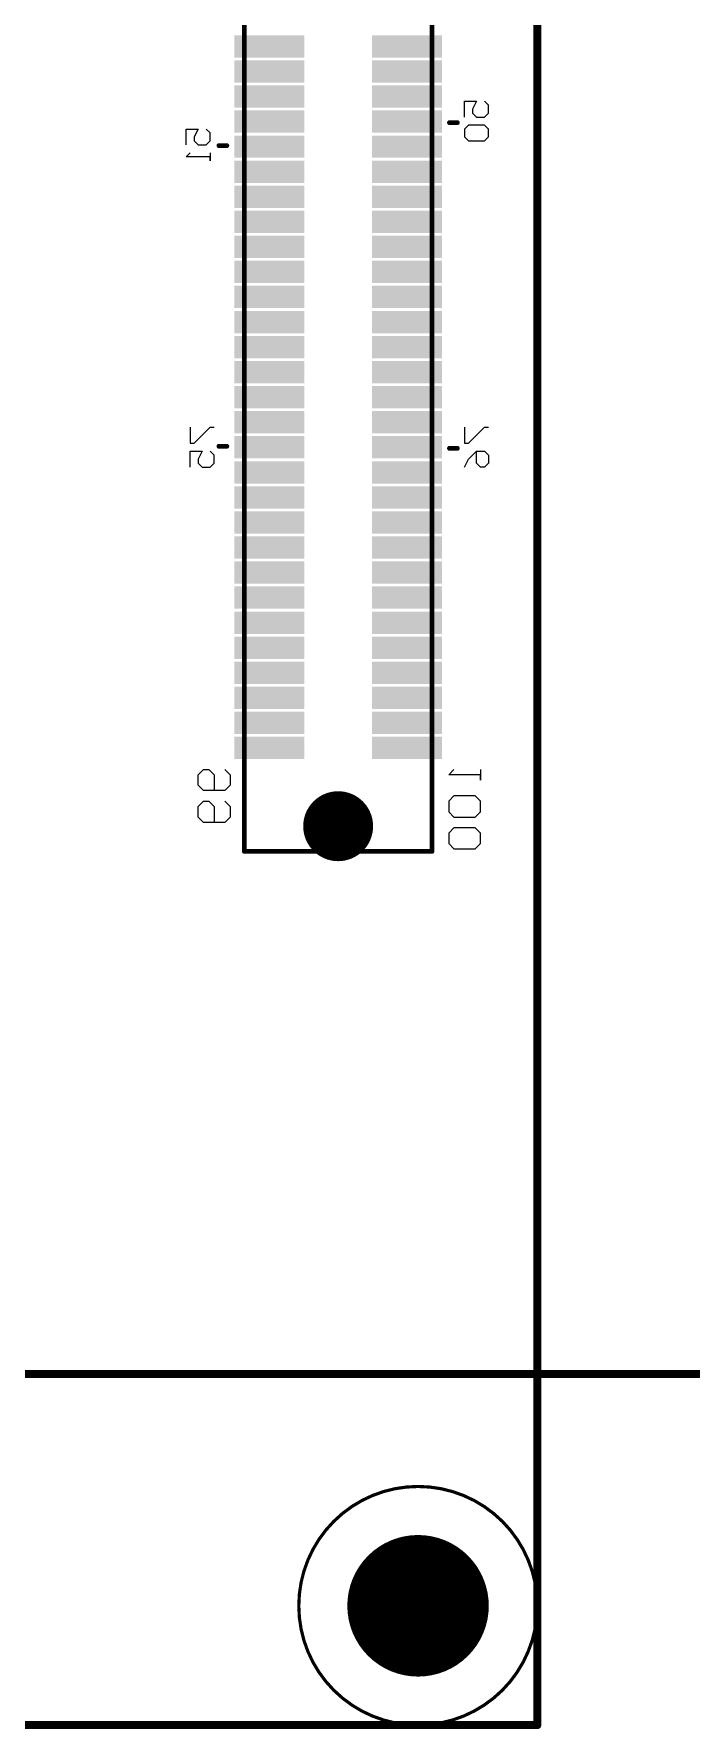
# Model space of a CAD drawing. Header units: millimetres. Extents: x 38 to 445, y 25 to 285.
# Drawn here: x 232.9 to 253.9, y 79.9 to 134 of the extents above; entities that cross this region are included whole.
import ezdxf

# ---------------------------------------------------------------- set-up
doc = ezdxf.new("R2010")
doc.units = ezdxf.units.MM
for name, color, linetype in [('BottomLayer', 5, 'Continuous'), ('BottomOverlay', 54, 'Continuous'), ('BottomPaste', 16, 'Continuous'), ('BottomSolder', 6, 'Continuous'), ('DrillDrawing', 1, 'Continuous'), ('InternalPlane1', 76, 'Continuous'), ('InternalPlane2', 16, 'Continuous'), ('Mechanical12', 56, 'Continuous'), ('Mechanical13', 56, 'Continuous'), ('Mechanical8', 56, 'Continuous'), ('MultiLayer', 9, 'Continuous'), ('PadHoleLayer', 156, 'Continuous'), ('TopLayer', 1, 'Continuous'), ('TopSolder', 216, 'Continuous')]:
    doc.layers.add(name, color=color, linetype=linetype)

# ---------------------------------------------------------------- blocks, each defined once
blk = doc.blocks.new('P___Z__SOM_B_10')
at = {"layer": 'BottomLayer'}
for points, const_width in [([(7.62, -3.81, 1), (0, -3.81, 1)], 0.102), ([(2.731, -3.81, 1), (4.889, -3.81, 1)], 2.159), ([(-0.025, -3.81, 1), (0.025, -3.81, 1)], 0.0508), ([(7.595, -3.81, 1), (7.645, -3.81, 1)], 0.0508), ([(6.071, -28.702, 1), (6.655, -28.702, 1)], 0.584)]:
    blk.add_lwpolyline(points, format="xyb", close=True, dxfattribs=dict(at, const_width=const_width))
for points in [[(5.179, -31.454), (5.179, -30.946), (3.147, -31.454), (3.147, -30.946)], [(9.579, -31.454), (9.579, -30.946), (7.547, -31.454), (7.547, -30.946)], [(5.179, -32.254), (5.179, -31.746), (3.147, -32.254), (3.147, -31.746)], [(9.579, -32.254), (9.579, -31.746), (7.547, -32.254), (7.547, -31.746)], [(5.179, -33.054), (5.179, -32.546), (3.147, -33.054), (3.147, -32.546)], [(9.579, -33.054), (9.579, -32.546), (7.547, -33.054), (7.547, -32.546)], [(5.179, -33.854), (5.179, -33.346), (3.147, -33.854), (3.147, -33.346)], [(9.579, -33.854), (9.579, -33.346), (7.547, -33.854), (7.547, -33.346)], [(5.179, -34.654), (5.179, -34.146), (3.147, -34.654), (3.147, -34.146)], [(9.579, -34.654), (9.579, -34.146), (7.547, -34.654), (7.547, -34.146)], [(5.179, -35.454), (5.179, -34.946), (3.147, -35.454), (3.147, -34.946)], [(9.579, -35.454), (9.579, -34.946), (7.547, -35.454), (7.547, -34.946)], [(5.179, -36.254), (5.179, -35.746), (3.147, -36.254), (3.147, -35.746)], [(9.579, -36.254), (9.579, -35.746), (7.547, -36.254), (7.547, -35.746)], [(5.179, -37.054), (5.179, -36.546), (3.147, -37.054), (3.147, -36.546)], [(9.579, -37.054), (9.579, -36.546), (7.547, -37.054), (7.547, -36.546)], [(5.179, -37.854), (5.179, -37.346), (3.147, -37.854), (3.147, -37.346)], [(9.579, -37.854), (9.579, -37.346), (7.547, -37.854), (7.547, -37.346)], [(5.179, -38.654), (5.179, -38.146), (3.147, -38.654), (3.147, -38.146)], [(9.579, -38.654), (9.579, -38.146), (7.547, -38.654), (7.547, -38.146)], [(5.179, -39.454), (5.179, -38.946), (3.147, -39.454), (3.147, -38.946)], [(9.579, -39.454), (9.579, -38.946), (7.547, -39.454), (7.547, -38.946)], [(5.179, -40.254), (5.179, -39.746), (3.147, -40.254), (3.147, -39.746)], [(9.579, -40.254), (9.579, -39.746), (7.547, -40.254), (7.547, -39.746)], [(5.179, -41.054), (5.179, -40.546), (3.147, -41.054), (3.147, -40.546)], [(9.579, -41.054), (9.579, -40.546), (7.547, -41.054), (7.547, -40.546)], [(5.179, -41.854), (5.179, -41.346), (3.147, -41.854), (3.147, -41.346)], [(9.579, -41.854), (9.579, -41.346), (7.547, -41.854), (7.547, -41.346)], [(5.179, -42.654), (5.179, -42.146), (3.147, -42.654), (3.147, -42.146)], [(9.579, -42.654), (9.579, -42.146), (7.547, -42.654), (7.547, -42.146)], [(5.179, -43.454), (5.179, -42.946), (3.147, -43.454), (3.147, -42.946)], [(9.579, -43.454), (9.579, -42.946), (7.547, -43.454), (7.547, -42.946)], [(5.179, -44.254), (5.179, -43.746), (3.147, -44.254), (3.147, -43.746)], [(9.579, -44.254), (9.579, -43.746), (7.547, -44.254), (7.547, -43.746)], [(5.179, -45.054), (5.179, -44.546), (3.147, -45.054), (3.147, -44.546)], [(9.579, -45.054), (9.579, -44.546), (7.547, -45.054), (7.547, -44.546)], [(5.179, -45.854), (5.179, -45.346), (3.147, -45.854), (3.147, -45.346)], [(9.579, -45.854), (9.579, -45.346), (7.547, -45.854), (7.547, -45.346)], [(5.179, -46.654), (5.179, -46.146), (3.147, -46.654), (3.147, -46.146)], [(9.579, -46.654), (9.579, -46.146), (7.547, -46.654), (7.547, -46.146)], [(5.179, -47.454), (5.179, -46.946), (3.147, -47.454), (3.147, -46.946)], [(9.579, -47.454), (9.579, -46.946), (7.547, -47.454), (7.547, -46.946)], [(5.179, -48.254), (5.179, -47.746), (3.147, -48.254), (3.147, -47.746)], [(9.579, -48.254), (9.579, -47.746), (7.547, -48.254), (7.547, -47.746)], [(5.179, -49.054), (5.179, -48.546), (3.147, -49.054), (3.147, -48.546)], [(9.579, -49.054), (9.579, -48.546), (7.547, -49.054), (7.547, -48.546)], [(5.179, -49.854), (5.179, -49.346), (3.147, -49.854), (3.147, -49.346)], [(9.579, -49.854), (9.579, -49.346), (7.547, -49.854), (7.547, -49.346)], [(5.179, -50.654), (5.179, -50.146), (3.147, -50.654), (3.147, -50.146)], [(9.579, -50.654), (9.579, -50.146), (7.547, -50.654), (7.547, -50.146)], [(5.179, -51.454), (5.179, -50.946), (3.147, -51.454), (3.147, -50.946)], [(9.579, -51.454), (9.579, -50.946), (7.547, -51.454), (7.547, -50.946)], [(5.179, -52.254), (5.179, -51.746), (3.147, -52.254), (3.147, -51.746)], [(9.579, -52.254), (9.579, -51.746), (7.547, -52.254), (7.547, -51.746)], [(5.179, -53.054), (5.179, -52.546), (3.147, -53.054), (3.147, -52.546)], [(9.579, -53.054), (9.579, -52.546), (7.547, -53.054), (7.547, -52.546)], [(5.179, -53.854), (5.179, -53.346), (3.147, -53.854), (3.147, -53.346)], [(9.579, -53.854), (9.579, -53.346), (7.547, -53.854), (7.547, -53.346)]]:
    blk.add_solid(points, dxfattribs=at)
at = {"layer": 'BottomOverlay'}
for p, q in [((1.985, -27.977), (1.816, -28.146)), ((2.662, -27.977), (1.985, -27.977)), ((2.831, -28.146), (2.662, -27.977)), ((1.816, -28.146), (1.816, -28.485)), ((1.816, -28.485), (1.985, -28.654)), ((1.985, -28.654), (2.662, -28.654)), ((2.662, -28.654), (2.831, -28.485)), ((2.831, -28.485), (2.831, -28.146)), ((1.985, -28.992), (1.816, -29.162)), ((1.816, -29.162), (1.816, -29.5)), ((2.662, -28.992), (1.985, -28.992)), ((2.831, -29.162), (2.662, -28.992)), ((2.831, -29.5), (2.831, -29.162)), ((9.817, -28.992), (9.986, -28.823)), ((9.817, -29.331), (9.817, -28.992)), ((9.986, -28.823), (10.663, -28.823)), ((10.325, -29.331), (10.325, -28.823)), ((10.663, -28.823), (10.832, -28.992)), ((10.832, -28.992), (10.832, -29.331)), ((1.816, -29.5), (1.985, -29.67)), ((1.985, -29.67), (2.662, -29.67)), ((2.662, -29.67), (2.831, -29.5)), ((9.986, -29.5), (9.817, -29.331)), ((10.494, -29.5), (10.325, -29.331)), ((10.663, -29.5), (10.494, -29.5)), ((10.832, -29.331), (10.663, -29.5)), ((1.816, -30.516), (1.816, -30.177)), ((1.816, -30.177), (1.816, -30.347)), ((9.817, -30.008), (9.986, -29.839)), ((9.817, -30.347), (9.817, -30.008)), ((9.986, -29.839), (10.663, -29.839)), ((10.325, -30.347), (10.325, -29.839)), ((10.663, -29.839), (10.832, -30.008)), ((10.832, -30.008), (10.832, -30.347)), ((1.816, -30.347), (2.831, -30.347)), ((2.831, -30.347), (2.662, -30.516)), ((9.986, -30.516), (9.817, -30.347)), ((10.494, -30.516), (10.325, -30.347)), ((10.663, -30.516), (10.494, -30.516)), ((10.832, -30.347), (10.663, -30.516)), ((1.562, -40.295), (1.689, -40.168)), ((1.562, -40.549), (1.562, -40.295)), ((1.689, -40.676), (1.562, -40.549)), ((1.689, -40.168), (1.816, -40.168)), ((1.816, -40.168), (1.943, -40.295)), ((1.943, -40.295), (1.943, -40.676)), ((2.197, -40.422), (1.943, -40.676)), ((2.324, -40.168), (2.197, -40.422)), ((10.452, -40.168), (10.325, -40.295)), ((10.325, -40.295), (10.325, -40.549)), ((10.325, -40.549), (10.452, -40.676)), ((10.706, -40.168), (10.452, -40.168)), ((10.833, -40.295), (10.706, -40.168)), ((10.706, -40.676), (10.833, -40.422)), ((10.833, -40.422), (10.833, -40.295)), ((11.087, -40.168), (11.087, -40.676)), ((1.943, -40.676), (1.689, -40.676)), ((2.197, -40.93), (1.689, -41.438)), ((2.324, -40.93), (2.197, -40.93)), ((2.324, -41.438), (2.324, -40.93)), ((10.96, -40.93), (10.452, -41.438)), ((11.087, -40.676), (10.706, -40.676)), ((11.087, -40.93), (10.96, -40.93)), ((11.087, -41.438), (11.087, -40.93)), ((1.689, -41.438), (1.562, -41.438)), ((10.452, -41.438), (10.325, -41.438)), ((10.452, -50.201), (10.452, -49.947)), ((10.452, -49.947), (10.452, -50.074)), ((10.452, -50.074), (11.214, -50.074)), ((11.214, -50.074), (11.087, -50.201)), ((1.689, -50.582), (1.562, -50.709)), ((1.562, -50.709), (1.562, -50.963)), ((2.197, -50.582), (1.689, -50.582)), ((2.324, -50.709), (2.197, -50.582)), ((2.324, -50.963), (2.324, -50.709)), ((10.579, -50.455), (10.452, -50.582)), ((10.452, -50.582), (10.452, -50.836)), ((10.452, -50.836), (10.579, -50.963)), ((10.833, -50.455), (10.579, -50.455)), ((10.96, -50.582), (10.833, -50.455)), ((10.833, -50.963), (10.96, -50.709)), ((10.96, -50.709), (10.96, -50.582)), ((11.214, -50.455), (11.214, -50.963)), ((1.562, -50.963), (1.689, -51.09)), ((1.689, -51.344), (1.562, -51.471)), ((1.689, -51.09), (2.197, -51.09)), ((1.943, -51.344), (1.689, -51.344)), ((2.07, -51.471), (1.943, -51.344)), ((2.197, -51.09), (2.324, -50.963)), ((2.324, -51.344), (2.324, -51.852)), ((11.214, -50.963), (10.833, -50.963)), ((1.562, -51.471), (1.562, -51.725)), ((1.562, -51.725), (1.689, -51.852)), ((1.943, -51.852), (2.07, -51.598)), ((2.324, -51.852), (1.943, -51.852)), ((2.07, -51.598), (2.07, -51.471))]:
    blk.add_line(p, q, dxfattribs=at)
for points, const_width in [([(57.15, 0), (0, 0)], 0.254), ([(0, 0), (0, -101.6)], 0.254), ([(3.365, -27.9), (3.365, -30.632)], 0.152), ([(9.363, -27.9), (3.365, -27.9)], 0.152), ([(9.363, -27.9), (9.363, -30.607)], 0.152), ([(2.807, -40.767), (2.553, -40.767)], 0.152), ([(10.173, -40.833), (9.919, -40.833)], 0.152), ([(10.173, -50.433), (9.919, -50.433)], 0.152), ([(2.807, -51.167), (2.553, -51.167)], 0.152)]:
    blk.add_lwpolyline(points, dxfattribs=dict(at, const_width=const_width))
for points, const_width in [([(-0.064, 0, 1), (0.064, 0, 1)], 0.127), ([(-0.064, 0, 1), (0.064, 0, 1)], 0.127), ([(3.327, -27.9, 1), (3.404, -27.9, 1)], 0.0762), ([(3.327, -27.9, 1), (3.404, -27.9, 1)], 0.0762), ([(9.325, -27.9, 1), (9.401, -27.9, 1)], 0.0762), ([(9.325, -27.9, 1), (9.401, -27.9, 1)], 0.0762), ([(3.327, -30.632, 1), (3.404, -30.632, 1)], 0.0762), ([(9.325, -30.607, 1), (9.401, -30.607, 1)], 0.0762), ([(2.515, -40.767, 1), (2.591, -40.767, 1)], 0.0762), ([(2.769, -40.767, 1), (2.845, -40.767, 1)], 0.0762), ([(9.881, -40.833, 1), (9.957, -40.833, 1)], 0.0762), ([(10.135, -40.833, 1), (10.211, -40.833, 1)], 0.0762), ([(9.881, -50.433, 1), (9.957, -50.433, 1)], 0.0762), ([(10.135, -50.433, 1), (10.211, -50.433, 1)], 0.0762), ([(2.515, -51.167, 1), (2.591, -51.167, 1)], 0.0762), ([(2.769, -51.167, 1), (2.845, -51.167, 1)], 0.0762)]:
    blk.add_lwpolyline(points, format="xyb", close=True, dxfattribs=dict(at, const_width=const_width))
at = {"layer": 'BottomPaste'}
for points in [[(5.179, -31.454), (5.179, -30.946), (3.147, -31.454), (3.147, -30.946)], [(9.579, -31.454), (9.579, -30.946), (7.547, -31.454), (7.547, -30.946)], [(5.179, -32.254), (5.179, -31.746), (3.147, -32.254), (3.147, -31.746)], [(9.579, -32.254), (9.579, -31.746), (7.547, -32.254), (7.547, -31.746)], [(5.179, -33.054), (5.179, -32.546), (3.147, -33.054), (3.147, -32.546)], [(9.579, -33.054), (9.579, -32.546), (7.547, -33.054), (7.547, -32.546)], [(5.179, -33.854), (5.179, -33.346), (3.147, -33.854), (3.147, -33.346)], [(9.579, -33.854), (9.579, -33.346), (7.547, -33.854), (7.547, -33.346)], [(5.179, -34.654), (5.179, -34.146), (3.147, -34.654), (3.147, -34.146)], [(9.579, -34.654), (9.579, -34.146), (7.547, -34.654), (7.547, -34.146)], [(5.179, -35.454), (5.179, -34.946), (3.147, -35.454), (3.147, -34.946)], [(9.579, -35.454), (9.579, -34.946), (7.547, -35.454), (7.547, -34.946)], [(5.179, -36.254), (5.179, -35.746), (3.147, -36.254), (3.147, -35.746)], [(9.579, -36.254), (9.579, -35.746), (7.547, -36.254), (7.547, -35.746)], [(5.179, -37.054), (5.179, -36.546), (3.147, -37.054), (3.147, -36.546)], [(9.579, -37.054), (9.579, -36.546), (7.547, -37.054), (7.547, -36.546)], [(5.179, -37.854), (5.179, -37.346), (3.147, -37.854), (3.147, -37.346)], [(9.579, -37.854), (9.579, -37.346), (7.547, -37.854), (7.547, -37.346)], [(5.179, -38.654), (5.179, -38.146), (3.147, -38.654), (3.147, -38.146)], [(9.579, -38.654), (9.579, -38.146), (7.547, -38.654), (7.547, -38.146)], [(5.179, -39.454), (5.179, -38.946), (3.147, -39.454), (3.147, -38.946)], [(9.579, -39.454), (9.579, -38.946), (7.547, -39.454), (7.547, -38.946)], [(5.179, -40.254), (5.179, -39.746), (3.147, -40.254), (3.147, -39.746)], [(9.579, -40.254), (9.579, -39.746), (7.547, -40.254), (7.547, -39.746)], [(5.179, -41.054), (5.179, -40.546), (3.147, -41.054), (3.147, -40.546)], [(9.579, -41.054), (9.579, -40.546), (7.547, -41.054), (7.547, -40.546)], [(5.179, -41.854), (5.179, -41.346), (3.147, -41.854), (3.147, -41.346)], [(9.579, -41.854), (9.579, -41.346), (7.547, -41.854), (7.547, -41.346)], [(5.179, -42.654), (5.179, -42.146), (3.147, -42.654), (3.147, -42.146)], [(9.579, -42.654), (9.579, -42.146), (7.547, -42.654), (7.547, -42.146)], [(5.179, -43.454), (5.179, -42.946), (3.147, -43.454), (3.147, -42.946)], [(9.579, -43.454), (9.579, -42.946), (7.547, -43.454), (7.547, -42.946)], [(5.179, -44.254), (5.179, -43.746), (3.147, -44.254), (3.147, -43.746)], [(9.579, -44.254), (9.579, -43.746), (7.547, -44.254), (7.547, -43.746)], [(5.179, -45.054), (5.179, -44.546), (3.147, -45.054), (3.147, -44.546)], [(9.579, -45.054), (9.579, -44.546), (7.547, -45.054), (7.547, -44.546)], [(5.179, -45.854), (5.179, -45.346), (3.147, -45.854), (3.147, -45.346)], [(9.579, -45.854), (9.579, -45.346), (7.547, -45.854), (7.547, -45.346)], [(5.179, -46.654), (5.179, -46.146), (3.147, -46.654), (3.147, -46.146)], [(9.579, -46.654), (9.579, -46.146), (7.547, -46.654), (7.547, -46.146)], [(5.179, -47.454), (5.179, -46.946), (3.147, -47.454), (3.147, -46.946)], [(9.579, -47.454), (9.579, -46.946), (7.547, -47.454), (7.547, -46.946)], [(5.179, -48.254), (5.179, -47.746), (3.147, -48.254), (3.147, -47.746)], [(9.579, -48.254), (9.579, -47.746), (7.547, -48.254), (7.547, -47.746)], [(5.179, -49.054), (5.179, -48.546), (3.147, -49.054), (3.147, -48.546)], [(9.579, -49.054), (9.579, -48.546), (7.547, -49.054), (7.547, -48.546)], [(5.179, -49.854), (5.179, -49.346), (3.147, -49.854), (3.147, -49.346)], [(9.579, -49.854), (9.579, -49.346), (7.547, -49.854), (7.547, -49.346)], [(5.179, -50.654), (5.179, -50.146), (3.147, -50.654), (3.147, -50.146)], [(9.579, -50.654), (9.579, -50.146), (7.547, -50.654), (7.547, -50.146)], [(5.179, -51.454), (5.179, -50.946), (3.147, -51.454), (3.147, -50.946)], [(9.579, -51.454), (9.579, -50.946), (7.547, -51.454), (7.547, -50.946)], [(5.179, -52.254), (5.179, -51.746), (3.147, -52.254), (3.147, -51.746)], [(9.579, -52.254), (9.579, -51.746), (7.547, -52.254), (7.547, -51.746)], [(5.179, -53.054), (5.179, -52.546), (3.147, -53.054), (3.147, -52.546)], [(9.579, -53.054), (9.579, -52.546), (7.547, -53.054), (7.547, -52.546)], [(5.179, -53.854), (5.179, -53.346), (3.147, -53.854), (3.147, -53.346)], [(9.579, -53.854), (9.579, -53.346), (7.547, -53.854), (7.547, -53.346)]]:
    blk.add_solid(points, dxfattribs=at)
at = {"layer": 'BottomSolder'}
for points, const_width in [([(2.68, -3.81, 1), (4.94, -3.81, 1)], 2.261), ([(6.02, -28.702, 1), (6.706, -28.702, 1)], 0.686)]:
    blk.add_lwpolyline(points, format="xyb", close=True, dxfattribs=dict(at, const_width=const_width))
for points in [[(5.28, -31.556), (5.28, -30.844), (3.045, -31.556), (3.045, -30.844)], [(9.68, -31.556), (9.68, -30.844), (7.445, -31.556), (7.445, -30.844)], [(5.28, -32.356), (5.28, -31.644), (3.045, -32.356), (3.045, -31.644)], [(9.68, -32.356), (9.68, -31.644), (7.445, -32.356), (7.445, -31.644)], [(5.28, -33.156), (5.28, -32.444), (3.045, -33.156), (3.045, -32.444)], [(9.68, -33.156), (9.68, -32.444), (7.445, -33.156), (7.445, -32.444)], [(5.28, -33.956), (5.28, -33.244), (3.045, -33.956), (3.045, -33.244)], [(9.68, -33.956), (9.68, -33.244), (7.445, -33.956), (7.445, -33.244)], [(5.28, -34.756), (5.28, -34.044), (3.045, -34.756), (3.045, -34.044)], [(9.68, -34.756), (9.68, -34.044), (7.445, -34.756), (7.445, -34.044)], [(5.28, -35.556), (5.28, -34.844), (3.045, -35.556), (3.045, -34.844)], [(9.68, -35.556), (9.68, -34.844), (7.445, -35.556), (7.445, -34.844)], [(5.28, -36.356), (5.28, -35.644), (3.045, -36.356), (3.045, -35.644)], [(9.68, -36.356), (9.68, -35.644), (7.445, -36.356), (7.445, -35.644)], [(5.28, -37.156), (5.28, -36.444), (3.045, -37.156), (3.045, -36.444)], [(9.68, -37.156), (9.68, -36.444), (7.445, -37.156), (7.445, -36.444)], [(5.28, -37.956), (5.28, -37.244), (3.045, -37.956), (3.045, -37.244)], [(9.68, -37.956), (9.68, -37.244), (7.445, -37.956), (7.445, -37.244)], [(5.28, -38.756), (5.28, -38.044), (3.045, -38.756), (3.045, -38.044)], [(9.68, -38.756), (9.68, -38.044), (7.445, -38.756), (7.445, -38.044)], [(5.28, -39.556), (5.28, -38.844), (3.045, -39.556), (3.045, -38.844)], [(9.68, -39.556), (9.68, -38.844), (7.445, -39.556), (7.445, -38.844)], [(5.28, -40.356), (5.28, -39.644), (3.045, -40.356), (3.045, -39.644)], [(9.68, -40.356), (9.68, -39.644), (7.445, -40.356), (7.445, -39.644)], [(5.28, -41.156), (5.28, -40.444), (3.045, -41.156), (3.045, -40.444)], [(9.68, -41.156), (9.68, -40.444), (7.445, -41.156), (7.445, -40.444)], [(5.28, -41.956), (5.28, -41.244), (3.045, -41.956), (3.045, -41.244)], [(9.68, -41.956), (9.68, -41.244), (7.445, -41.956), (7.445, -41.244)], [(5.28, -42.756), (5.28, -42.044), (3.045, -42.756), (3.045, -42.044)], [(9.68, -42.756), (9.68, -42.044), (7.445, -42.756), (7.445, -42.044)], [(5.28, -43.556), (5.28, -42.844), (3.045, -43.556), (3.045, -42.844)], [(9.68, -43.556), (9.68, -42.844), (7.445, -43.556), (7.445, -42.844)], [(5.28, -44.356), (5.28, -43.644), (3.045, -44.356), (3.045, -43.644)], [(9.68, -44.356), (9.68, -43.644), (7.445, -44.356), (7.445, -43.644)], [(5.28, -45.156), (5.28, -44.444), (3.045, -45.156), (3.045, -44.444)], [(9.68, -45.156), (9.68, -44.444), (7.445, -45.156), (7.445, -44.444)], [(5.28, -45.956), (5.28, -45.244), (3.045, -45.956), (3.045, -45.244)], [(9.68, -45.956), (9.68, -45.244), (7.445, -45.956), (7.445, -45.244)], [(5.28, -46.756), (5.28, -46.044), (3.045, -46.756), (3.045, -46.044)], [(9.68, -46.756), (9.68, -46.044), (7.445, -46.756), (7.445, -46.044)], [(5.28, -47.556), (5.28, -46.844), (3.045, -47.556), (3.045, -46.844)], [(9.68, -47.556), (9.68, -46.844), (7.445, -47.556), (7.445, -46.844)], [(5.28, -48.356), (5.28, -47.644), (3.045, -48.356), (3.045, -47.644)], [(9.68, -48.356), (9.68, -47.644), (7.445, -48.356), (7.445, -47.644)], [(5.28, -49.156), (5.28, -48.444), (3.045, -49.156), (3.045, -48.444)], [(9.68, -49.156), (9.68, -48.444), (7.445, -49.156), (7.445, -48.444)], [(5.28, -49.956), (5.28, -49.244), (3.045, -49.956), (3.045, -49.244)], [(9.68, -49.956), (9.68, -49.244), (7.445, -49.956), (7.445, -49.244)], [(5.28, -50.756), (5.28, -50.044), (3.045, -50.756), (3.045, -50.044)], [(9.68, -50.756), (9.68, -50.044), (7.445, -50.756), (7.445, -50.044)], [(5.28, -51.556), (5.28, -50.844), (3.045, -51.556), (3.045, -50.844)], [(9.68, -51.556), (9.68, -50.844), (7.445, -51.556), (7.445, -50.844)], [(5.28, -52.356), (5.28, -51.644), (3.045, -52.356), (3.045, -51.644)], [(9.68, -52.356), (9.68, -51.644), (7.445, -52.356), (7.445, -51.644)], [(5.28, -53.156), (5.28, -52.444), (3.045, -53.156), (3.045, -52.444)], [(9.68, -53.156), (9.68, -52.444), (7.445, -53.156), (7.445, -52.444)], [(5.28, -53.956), (5.28, -53.244), (3.045, -53.956), (3.045, -53.244)], [(9.68, -53.956), (9.68, -53.244), (7.445, -53.956), (7.445, -53.244)]]:
    blk.add_solid(points, dxfattribs=at)
at = {"layer": 'InternalPlane1'}
for points, const_width in [([(2.762, -3.81, 1), (4.858, -3.81, 1)], 2.095), ([(5.804, -28.702, 1), (6.921, -28.702, 1)], 1.117)]:
    blk.add_lwpolyline(points, format="xyb", close=True, dxfattribs=dict(at, const_width=const_width))
at = {"layer": 'InternalPlane2'}
for points, const_width in [([(2.762, -3.81, 1), (4.858, -3.81, 1)], 2.095), ([(5.804, -28.702, 1), (6.921, -28.702, 1)], 1.117)]:
    blk.add_lwpolyline(points, format="xyb", close=True, dxfattribs=dict(at, const_width=const_width))
at = {"layer": 'Mechanical12', "const_width": 0.254}
for points in [[(4.064, -3.81), (3.556, -3.81)], [(3.81, -3.556), (3.81, -4.064)], [(6.617, -28.702), (6.109, -28.702)], [(6.363, -28.448), (6.363, -28.956)]]:
    blk.add_lwpolyline(points, dxfattribs=at)
at = {"layer": 'Mechanical12', "const_width": 0.127}
for points in [[(3.493, -3.81, 1), (3.619, -3.81, 1)], [(3.747, -3.556, 1), (3.873, -3.556, 1)], [(4, -3.81, 1), (4.128, -3.81, 1)], [(3.747, -4.064, 1), (3.873, -4.064, 1)], [(6.045, -28.702, 1), (6.172, -28.702, 1)], [(6.299, -28.448, 1), (6.426, -28.448, 1)], [(6.553, -28.702, 1), (6.68, -28.702, 1)], [(6.299, -28.956, 1), (6.426, -28.956, 1)]]:
    blk.add_lwpolyline(points, format="xyb", close=True, dxfattribs=at)
at = {"layer": 'Mechanical13', "const_width": 0.152}
for points in [[(3.363, -27.9), (3.363, -73.7)], [(9.363, -27.9), (3.363, -27.9)], [(9.363, -27.9), (9.363, -73.7)]]:
    blk.add_lwpolyline(points, dxfattribs=at)
at = {"layer": 'Mechanical13', "const_width": 0.0762}
for points in [[(3.325, -27.9, 1), (3.401, -27.9, 1)], [(3.325, -27.9, 1), (3.401, -27.9, 1)], [(9.325, -27.9, 1), (9.401, -27.9, 1)], [(9.325, -27.9, 1), (9.401, -27.9, 1)]]:
    blk.add_lwpolyline(points, format="xyb", close=True, dxfattribs=at)
at = {"layer": 'MultiLayer'}
for points, const_width in [([(2.731, -3.81, 1), (4.889, -3.81, 1)], 2.159), ([(6.071, -28.702, 1), (6.655, -28.702, 1)], 0.584)]:
    blk.add_lwpolyline(points, format="xyb", close=True, dxfattribs=dict(at, const_width=const_width))
at = {"layer": 'PadHoleLayer'}
for points, const_width in [([(3.016, -3.81, 1), (4.604, -3.81, 1)], 1.587), ([(6.058, -28.702, 1), (6.667, -28.702, 1)], 0.609)]:
    blk.add_lwpolyline(points, format="xyb", close=True, dxfattribs=dict(at, const_width=const_width))
at = {"layer": 'TopLayer'}
for points, const_width in [([(7.62, -3.81, 1), (0, -3.81, 1)], 0.102), ([(2.731, -3.81, 1), (4.889, -3.81, 1)], 2.159), ([(-0.025, -3.81, 1), (0.025, -3.81, 1)], 0.0508), ([(7.595, -3.81, 1), (7.645, -3.81, 1)], 0.0508), ([(6.071, -28.702, 1), (6.655, -28.702, 1)], 0.584)]:
    blk.add_lwpolyline(points, format="xyb", close=True, dxfattribs=dict(at, const_width=const_width))
at = {"layer": 'TopSolder'}
for points, const_width in [([(2.68, -3.81, 1), (4.94, -3.81, 1)], 2.261), ([(6.02, -28.702, 1), (6.706, -28.702, 1)], 0.686)]:
    blk.add_lwpolyline(points, format="xyb", close=True, dxfattribs=dict(at, const_width=const_width))

msp = doc.modelspace()

# ---------------------------------------------------------------- linework, layer by layer
at = {"layer": 'DrillDrawing', "const_width": 0.0508}
for points in [[(242.357, 108.935), (242.865, 108.935)], [(242.357, 108.427), (242.357, 108.935)], [(242.865, 108.427), (242.865, 108.935)], [(242.357, 108.427), (242.865, 108.427)], [(244.91, 84.043), (245.418, 84.043)], [(244.91, 84.043), (245.164, 83.535)], [(245.164, 83.535), (245.418, 84.043)]]:
    msp.add_lwpolyline(points, dxfattribs=at)
at = {"layer": 'DrillDrawing', "const_width": 0.0254}
for points in [[(242.344, 108.935, 1), (242.37, 108.935, 1)], [(242.344, 108.935, 1), (242.37, 108.935, 1)], [(242.852, 108.935, 1), (242.878, 108.935, 1)], [(242.852, 108.935, 1), (242.878, 108.935, 1)], [(242.344, 108.427, 1), (242.37, 108.427, 1)], [(242.344, 108.427, 1), (242.37, 108.427, 1)], [(242.852, 108.427, 1), (242.878, 108.427, 1)], [(242.852, 108.427, 1), (242.878, 108.427, 1)], [(244.897, 84.043, 1), (244.922, 84.043, 1)], [(244.897, 84.043, 1), (244.922, 84.043, 1)], [(245.405, 84.043, 1), (245.43, 84.043, 1)], [(245.405, 84.043, 1), (245.43, 84.043, 1)], [(245.151, 83.535, 1), (245.176, 83.535, 1)], [(245.151, 83.535, 1), (245.176, 83.535, 1)]]:
    msp.add_lwpolyline(points, format="xyb", close=True, dxfattribs=at)
at = {"layer": 'Mechanical8', "const_width": 0.254}
msp.add_lwpolyline([(194.945, 91.186), (359.94, 91.186)], dxfattribs=at)

# ---------------------------------------------------------------- block references
at = {"rotation": 180}
msp.add_blockref('P___Z__SOM_B_10', (248.974, 79.979), dxfattribs=at)

doc.saveas('drawing.dxf')
